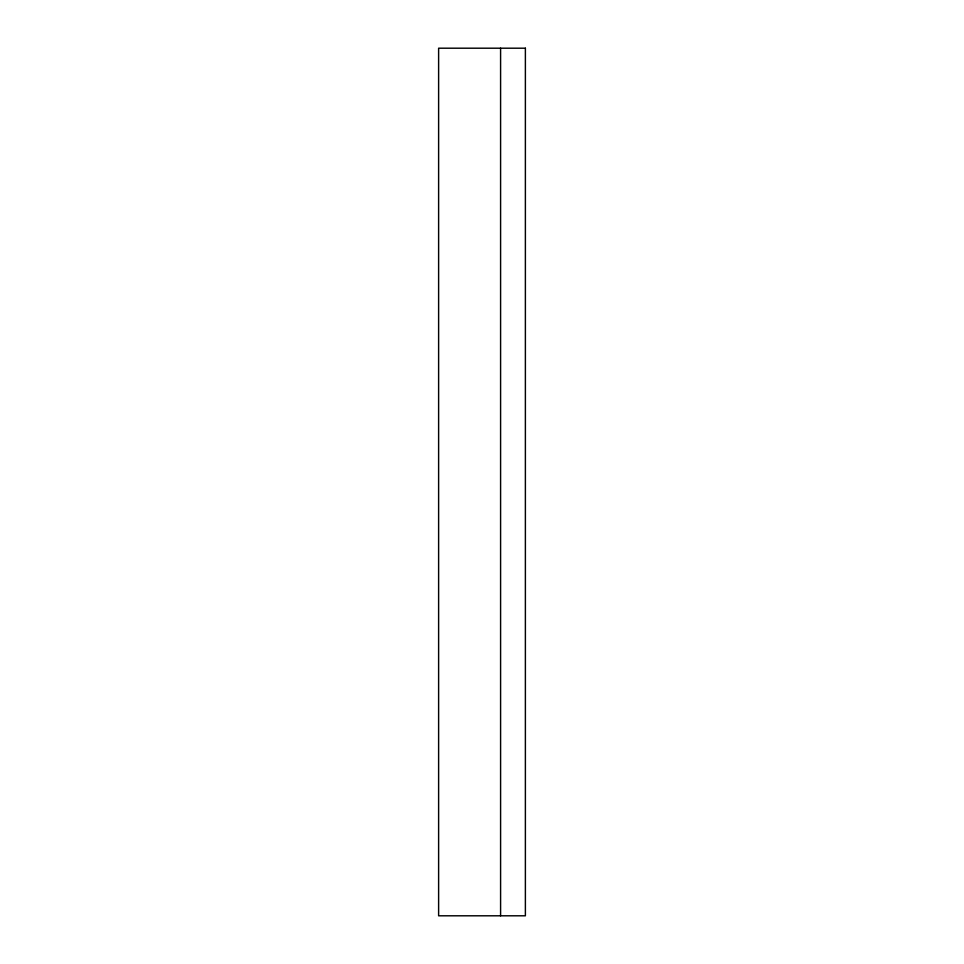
<?xml version="1.0" encoding="UTF-8"?>
<svg xmlns="http://www.w3.org/2000/svg" width="964" height="964" viewBox="0 0 964 964"><rect width="100%" height="100%" fill="white"/><g stroke="black" fill="none" stroke-linecap="round" stroke-linejoin="round"><path stroke-width="1.45" d="M500.593 48.2L500.593 915.8M525.38 48.2L438.62 48.2L438.62 915.8L525.38 915.8L525.38 48.2"/></g></svg>
